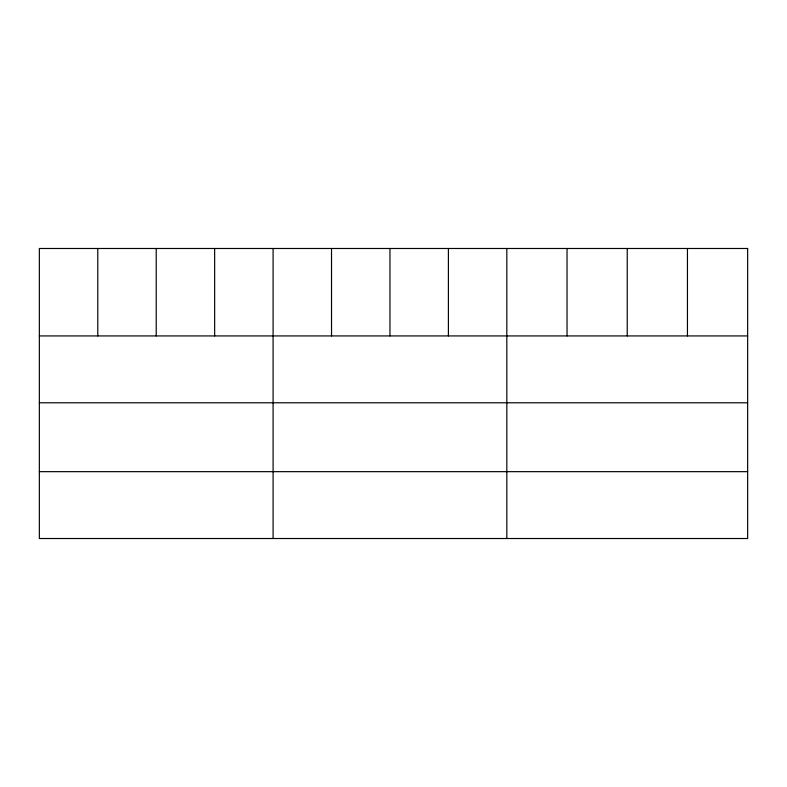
<?xml version="1.0" encoding="UTF-8"?>
<svg xmlns="http://www.w3.org/2000/svg" width="787" height="787" viewBox="0 0 787 787"><rect width="100%" height="100%" fill="white"/><g stroke="black" fill="none" stroke-linecap="round" stroke-linejoin="round"><path stroke-width="1.18" d="M39.35 335.931L747.65 335.931M39.35 402.787L747.65 402.787M39.35 471.659L747.65 471.659M687.444 248.485L687.444 335.931M627.239 248.485L627.239 335.931M567.034 248.485L567.034 335.931M506.828 248.485L506.828 538.515M448.393 248.485L448.393 335.931M389.958 248.485L389.958 335.931M331.524 248.485L331.524 335.931M273.089 248.485L273.089 538.515M214.654 248.485L214.654 335.931M156.22 248.485L156.22 335.931M97.785 248.485L97.785 335.931M747.65 248.485L39.35 248.485L39.35 538.515L747.65 538.515L747.65 248.485"/></g></svg>
